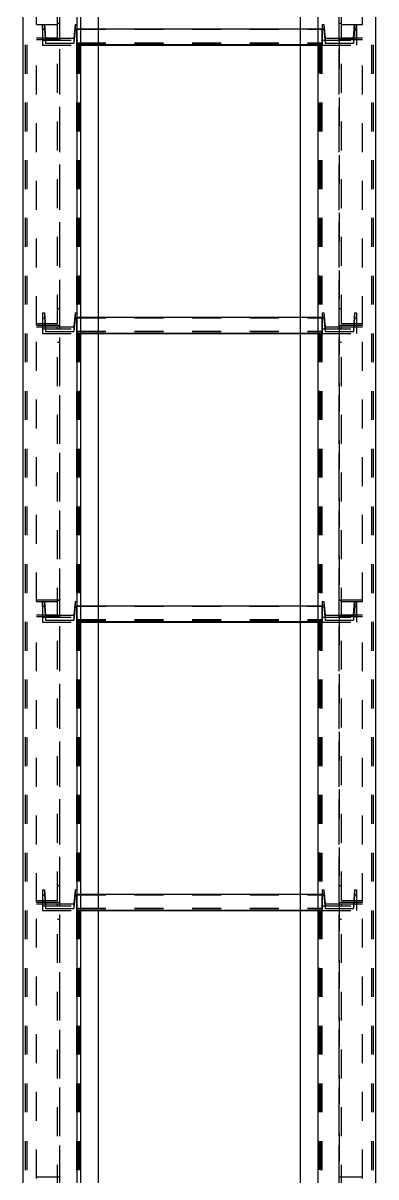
# Model space of a CAD drawing. Header units: millimetres. Extents: x 149919 to 150445, y 136651 to 136866.
# Drawn here: x 150403.129 to 150404.353, y 136760.151 to 136764.151 of the extents above; entities that cross this region are included whole.
import ezdxf

# ---------------------------------------------------------------- set-up
doc = ezdxf.new("R2010")
doc.units = ezdxf.units.MM
doc.header["$LTSCALE"] = 0.25
for name, pattern in [('XKITLINE00', [0]), ('XKITLINE02', [4, 2, -2]), ('XKITLINE03', [6, 3, -1, 1, -1])]:
    doc.linetypes.add(name, pattern=pattern)

# ---------------------------------------------------------------- blocks, each defined once
blk = doc.blocks.new('çatıı')
at = {"color": 1, "linetype": 'XKITLINE03'}
for p, q in [((26144.38, 10818.82), (26144.38, 12467.2)), ((26241.36, 10818.82), (26241.36, 12467.2)), ((26150.38, 12460.27), (26150.38, 10820.27)), ((26235.38, 10820.27), (26235.38, 12460.27)), ((26144.38, 11273.12), (26144.38, 11372.09)), ((26150.38, 11370.18), (26150.38, 11371.85)), ((26235.36, 11371.85), (26235.36, 11370.18)), ((26241.36, 11372.09), (26241.36, 11273.12)), ((26150.38, 11370.36), (26235.36, 11370.36)), ((26144.38, 11177.92), (26144.38, 11273.12)), ((26150.38, 11270.19), (26150.38, 11271.86)), ((26235.36, 11271.86), (26235.36, 11270.19)), ((26241.36, 11273.12), (26241.36, 11177.92)), ((26150.38, 11270.37), (26235.36, 11270.37)), ((26144.38, 11073.14), (26144.38, 11172.11)), ((26150.38, 11170.2), (26150.38, 11171.87)), ((26235.36, 11171.87), (26235.36, 11170.2)), ((26241.36, 11172.11), (26241.36, 11073.14)), ((26150.38, 11170.38), (26235.36, 11170.38)), ((26144.38, 10977.95), (26144.38, 11073.14)), ((26150.38, 11070.21), (26150.38, 11071.88)), ((26235.36, 11071.88), (26235.36, 11070.21)), ((26241.36, 11073.14), (26241.36, 10977.95)), ((26150.38, 11070.39), (26235.36, 11070.39))]:
    blk.add_line(p, q, dxfattribs=at)
at = {"color": 116, "linetype": 'XKITLINE02', "true_color": 0x136734}
for p, q in [((26132.53, 10820.27), (26132.53, 12463.6)), ((26133.06, 10820.27), (26133.07, 12463.8)), ((26150.3, 10820.27), (26150.3, 12463.8)), ((26150.83, 10820.27), (26150.83, 12463.6)), ((26234.06, 10837.88), (26234.06, 12463.6)), ((26234.91, 10820.27), (26234.91, 12463.6)), ((26235.44, 10820.27), (26235.45, 12463.8)), ((26252.68, 10820.27), (26252.68, 12463.8)), ((26253.21, 10820.27), (26253.21, 12463.6)), ((26150.38, 10820.27), (26150.38, 12460.57)), ((26151.23, 10820.3), (26151.23, 12460.55)), ((26157.88, 10824.41), (26157.88, 12460.56)), ((26227.88, 10820.56), (26227.88, 12460.56)), ((26234.53, 10820.3), (26234.53, 12460.55)), ((26235.38, 10820.27), (26235.38, 12460.57)), ((26131.68, 10840.75), (26131.68, 12421.84)), ((26150.38, 12350.28), (26150.38, 10820.27)), ((26151.23, 12350.28), (26151.23, 10820.3)), ((26254.06, 10887.1), (26254.06, 12350.28)), ((26136.38, 11377.31), (26136.38, 11473.1)), ((26143.58, 11372), (26143.58, 11472.51)), ((26144.38, 11372), (26144.38, 11473.1)), ((26241.36, 11372), (26241.36, 11473.1)), ((26242.16, 11372), (26242.16, 11472.51)), ((26249.36, 11377.31), (26249.36, 11473.1)), ((26136.38, 11377.31), (26143.58, 11377.31)), ((26138.38, 11375.68), (26138.38, 11377.35)), ((26138.38, 11377.35), (26139.06, 11377.35)), ((26138.38, 11377.31), (26138.38, 11371.85)), ((26138.38, 11375.68), (26139.06, 11375.68)), ((26138.38, 11375.68), (26138.38, 11370.18)), ((26139.06, 11377.35), (26139.06, 11375.68)), ((26139.06, 11377.35), (26139.44, 11372.55)), ((26139.06, 11375.68), (26139.44, 11370.88)), ((26143.58, 11273.69), (26143.58, 11377.81)), ((26143.58, 11377.81), (26144.38, 11377.81)), ((26144.38, 11273.12), (26144.38, 11377.81)), ((26149.7, 11377.35), (26149.32, 11372.55)), ((26149.7, 11375.68), (26149.32, 11370.88)), ((26149.7, 11377.35), (26149.7, 11375.68)), ((26149.7, 11377.35), (26150.38, 11377.35)), ((26149.7, 11375.68), (26150.38, 11375.68)), ((26150.38, 11377.35), (26150.38, 11375.68)), ((26150.38, 11377.35), (26150.38, 11371.85)), ((26150.38, 11370.18), (26150.38, 11375.86)), ((26150.38, 11375.86), (26157.88, 11375.86)), ((26150.38, 11375.85), (26235.36, 11375.85)), ((26150.38, 11375.69), (26235.36, 11375.69)), ((26150.38, 11375.68), (26235.36, 11375.68)), ((26150.38, 11375.68), (26150.38, 11370.18)), ((26227.88, 11375.86), (26235.36, 11375.86)), ((26235.36, 11377.35), (26235.36, 11371.85)), ((26235.36, 11377.35), (26236.04, 11377.35)), ((26235.36, 11377.35), (26235.36, 11375.68)), ((26235.36, 11370.18), (26235.36, 11375.86)), ((26235.36, 11375.68), (26235.36, 11370.18)), ((26235.36, 11375.68), (26236.04, 11375.68)), ((26236.04, 11377.35), (26236.42, 11372.55)), ((26236.04, 11377.35), (26236.04, 11375.68)), ((26236.04, 11375.68), (26236.42, 11370.88)), ((26241.36, 11273.12), (26241.36, 11377.81)), ((26241.36, 11377.81), (26242.16, 11377.81)), ((26242.16, 11273.69), (26242.16, 11377.81)), ((26242.16, 11377.31), (26249.36, 11377.31)), ((26246.3, 11372.55), (26246.68, 11377.35)), ((26246.68, 11375.68), (26246.3, 11370.88)), ((26246.68, 11377.35), (26247.36, 11377.35)), ((26246.68, 11377.35), (26246.68, 11375.68)), ((26246.68, 11375.68), (26247.36, 11375.68)), ((26247.36, 11371.85), (26247.36, 11377.35)), ((26247.36, 11377.35), (26247.36, 11375.68)), ((26247.36, 11375.68), (26247.36, 11370.18)), ((26136.38, 11273.12), (26136.38, 11372.66)), ((26136.38, 11372.66), (26143.58, 11372.66)), ((26136.38, 11372.09), (26144.38, 11372.09)), ((26138.38, 11371.85), (26138.38, 11370.18)), ((26138.38, 11371.85), (26150.38, 11371.85)), ((26139.44, 11372.55), (26139.44, 11370.88)), ((26139.44, 11372.55), (26149.32, 11372.55)), ((26139.44, 11370.88), (26149.32, 11370.88)), ((26143.58, 11372), (26144.38, 11372)), ((26149.32, 11372.55), (26149.32, 11370.88)), ((26150.38, 11371.85), (26150.38, 11370.18)), ((26150.38, 11371.04), (26235.36, 11371.04)), ((26150.38, 11370.9), (26235.36, 11370.9)), ((26235.36, 11371.85), (26247.36, 11371.85)), ((26235.36, 11371.85), (26235.36, 11370.18)), ((26236.42, 11372.55), (26246.3, 11372.55)), ((26236.42, 11372.55), (26236.42, 11370.88)), ((26236.42, 11370.88), (26246.3, 11370.88)), ((26241.36, 11372.09), (26249.36, 11372.09)), ((26241.36, 11372), (26242.16, 11372)), ((26242.16, 11372.66), (26249.36, 11372.66)), ((26246.3, 11372.55), (26246.3, 11370.88)), ((26247.36, 11371.85), (26247.36, 11370.18)), ((26249.36, 11273.12), (26249.36, 11372.66)), ((26138.38, 11370.18), (26150.38, 11370.18)), ((26150.38, 11370.36), (26157.88, 11370.36)), ((26150.38, 11370.18), (26157.88, 11370.18)), ((26227.88, 11370.36), (26235.36, 11370.36)), ((26227.88, 11370.18), (26235.36, 11370.18)), ((26235.36, 11370.18), (26247.36, 11370.18)), ((26143.58, 11278.84), (26144.38, 11278.84)), ((26241.36, 11278.84), (26242.16, 11278.84)), ((26138.38, 11277.36), (26138.38, 11275.69)), ((26138.38, 11277.36), (26139.06, 11277.36)), ((26138.38, 11277.36), (26138.38, 11271.86)), ((26138.38, 11275.69), (26139.06, 11275.69)), ((26138.38, 11275.69), (26138.38, 11270.19)), ((26139.06, 11277.36), (26139.06, 11275.69)), ((26139.06, 11277.36), (26139.44, 11272.56)), ((26139.06, 11275.69), (26139.44, 11270.89)), ((26149.7, 11277.36), (26149.32, 11272.56)), ((26149.7, 11275.69), (26149.32, 11270.89)), ((26149.7, 11277.36), (26149.7, 11275.69)), ((26149.7, 11277.36), (26150.38, 11277.36)), ((26149.7, 11275.69), (26150.38, 11275.69)), ((26150.38, 11277.36), (26150.38, 11275.69)), ((26150.38, 11277.36), (26150.38, 11271.86)), ((26150.38, 11270.19), (26150.38, 11275.87)), ((26150.38, 11275.87), (26157.88, 11275.87)), ((26150.38, 11275.86), (26235.36, 11275.86)), ((26150.38, 11275.7), (26235.36, 11275.7)), ((26150.38, 11275.69), (26150.38, 11270.19)), ((26150.38, 11275.69), (26235.36, 11275.69)), ((26227.88, 11275.87), (26235.36, 11275.87)), ((26235.36, 11277.36), (26235.36, 11271.86)), ((26235.36, 11277.36), (26236.04, 11277.36)), ((26235.36, 11277.36), (26235.36, 11275.69)), ((26235.36, 11270.19), (26235.36, 11275.87)), ((26235.36, 11275.69), (26235.36, 11270.19)), ((26235.36, 11275.69), (26236.04, 11275.69)), ((26236.04, 11277.36), (26236.42, 11272.56)), ((26236.04, 11277.36), (26236.04, 11275.69)), ((26236.04, 11275.69), (26236.42, 11270.89)), ((26246.68, 11277.36), (26246.3, 11272.56)), ((26246.68, 11275.69), (26246.3, 11270.89)), ((26246.68, 11277.36), (26247.36, 11277.36)), ((26246.68, 11277.36), (26246.68, 11275.69)), ((26246.68, 11275.69), (26247.36, 11275.69)), ((26247.36, 11277.36), (26247.36, 11271.86)), ((26247.36, 11277.36), (26247.36, 11275.69)), ((26247.36, 11275.69), (26247.36, 11270.19)), ((26136.38, 11273.69), (26143.58, 11273.69)), ((26136.38, 11177.33), (26136.38, 11273.12)), ((26136.38, 11273.12), (26144.38, 11273.12)), ((26136.38, 11273.12), (26144.38, 11273.12)), ((26136.38, 11272.53), (26143.58, 11272.53)), ((26138.38, 11271.86), (26138.38, 11270.19)), ((26138.38, 11271.86), (26150.38, 11271.86)), ((26139.44, 11272.56), (26139.44, 11270.89)), ((26139.44, 11272.56), (26149.32, 11272.56)), ((26139.44, 11270.89), (26149.32, 11270.89)), ((26143.58, 11172.02), (26143.58, 11272.53)), ((26144.38, 11172.02), (26144.38, 11273.12)), ((26149.32, 11272.56), (26149.32, 11270.89)), ((26150.38, 11271.86), (26150.38, 11270.19)), ((26150.38, 11271.05), (26235.36, 11271.05)), ((26150.38, 11270.91), (26235.36, 11270.91)), ((26235.36, 11271.86), (26247.36, 11271.86)), ((26235.36, 11271.86), (26235.36, 11270.19)), ((26236.42, 11272.56), (26246.3, 11272.56)), ((26236.42, 11272.56), (26236.42, 11270.89)), ((26236.42, 11270.89), (26246.3, 11270.89)), ((26241.36, 11172.02), (26241.36, 11273.12)), ((26241.36, 11273.12), (26249.36, 11273.12)), ((26241.36, 11273.12), (26249.36, 11273.12)), ((26242.16, 11273.69), (26249.36, 11273.69)), ((26242.16, 11172.02), (26242.16, 11272.53)), ((26242.16, 11272.53), (26249.36, 11272.53)), ((26246.3, 11272.56), (26246.3, 11270.89)), ((26247.36, 11271.86), (26247.36, 11270.19)), ((26249.36, 11177.33), (26249.36, 11273.12)), ((26138.38, 11270.19), (26150.38, 11270.19)), ((26143.58, 11267.21), (26144.38, 11267.21)), ((26150.38, 11270.37), (26157.88, 11270.37)), ((26150.38, 11270.19), (26157.88, 11270.19)), ((26227.88, 11270.37), (26235.36, 11270.37)), ((26227.88, 11270.19), (26235.36, 11270.19)), ((26235.36, 11270.19), (26247.36, 11270.19)), ((26241.36, 11267.21), (26242.16, 11267.21)), ((26136.38, 11177.92), (26144.38, 11177.92)), ((26136.38, 11177.33), (26143.58, 11177.33)), ((26138.38, 11175.7), (26138.38, 11177.37)), ((26138.38, 11177.37), (26139.06, 11177.37)), ((26138.38, 11177.33), (26138.38, 11171.87)), ((26138.38, 11175.7), (26139.06, 11175.7)), ((26138.38, 11175.7), (26138.38, 11170.2)), ((26139.06, 11177.37), (26139.06, 11175.7)), ((26139.06, 11177.37), (26139.44, 11172.57)), ((26139.06, 11175.7), (26139.44, 11170.9)), ((26143.58, 11073.71), (26143.58, 11177.83)), ((26143.58, 11177.83), (26144.38, 11177.83)), ((26144.38, 11073.14), (26144.38, 11177.83)), ((26149.7, 11177.37), (26149.32, 11172.57)), ((26149.7, 11175.7), (26149.32, 11170.9)), ((26149.7, 11177.37), (26149.7, 11175.7)), ((26149.7, 11177.37), (26150.38, 11177.37)), ((26149.7, 11175.7), (26150.38, 11175.7)), ((26150.38, 11177.37), (26150.38, 11175.7)), ((26150.38, 11177.37), (26150.38, 11171.87)), ((26150.38, 11170.2), (26150.38, 11175.88)), ((26150.38, 11175.88), (26157.88, 11175.88)), ((26150.38, 11175.87), (26235.36, 11175.87)), ((26150.38, 11175.71), (26235.36, 11175.71)), ((26150.38, 11175.7), (26235.36, 11175.7)), ((26150.38, 11175.7), (26150.38, 11170.2)), ((26227.88, 11175.88), (26235.36, 11175.88)), ((26235.36, 11177.37), (26235.36, 11171.87)), ((26235.36, 11177.37), (26236.04, 11177.37)), ((26235.36, 11177.37), (26235.36, 11175.7)), ((26235.36, 11170.2), (26235.36, 11175.88)), ((26235.36, 11175.7), (26235.36, 11170.2)), ((26235.36, 11175.7), (26236.04, 11175.7)), ((26236.04, 11177.37), (26236.42, 11172.57)), ((26236.04, 11177.37), (26236.04, 11175.7)), ((26236.04, 11175.7), (26236.42, 11170.9)), ((26241.36, 11177.92), (26249.36, 11177.92)), ((26241.36, 11073.14), (26241.36, 11177.83)), ((26241.36, 11177.83), (26242.16, 11177.83)), ((26242.16, 11073.71), (26242.16, 11177.83)), ((26242.16, 11177.33), (26249.36, 11177.33)), ((26246.3, 11172.57), (26246.68, 11177.37)), ((26246.68, 11175.7), (26246.3, 11170.9)), ((26246.68, 11177.37), (26247.36, 11177.37)), ((26246.68, 11177.37), (26246.68, 11175.7)), ((26246.68, 11175.7), (26247.36, 11175.7)), ((26247.36, 11171.87), (26247.36, 11177.37)), ((26247.36, 11177.37), (26247.36, 11175.7)), ((26247.36, 11175.7), (26247.36, 11170.2)), ((26136.38, 11073.14), (26136.38, 11172.68)), ((26136.38, 11172.68), (26143.58, 11172.68)), ((26136.38, 11172.11), (26144.38, 11172.11)), ((26138.38, 11171.87), (26138.38, 11170.2)), ((26138.38, 11171.87), (26150.38, 11171.87)), ((26139.44, 11172.57), (26139.44, 11170.9)), ((26139.44, 11172.57), (26149.32, 11172.57)), ((26139.44, 11170.9), (26149.32, 11170.9)), ((26143.58, 11172.02), (26144.38, 11172.02)), ((26149.32, 11172.57), (26149.32, 11170.9)), ((26150.38, 11171.87), (26150.38, 11170.2)), ((26150.38, 11171.06), (26235.36, 11171.06)), ((26150.38, 11170.92), (26235.36, 11170.92)), ((26235.36, 11171.87), (26247.36, 11171.87)), ((26235.36, 11171.87), (26235.36, 11170.2)), ((26236.42, 11172.57), (26246.3, 11172.57)), ((26236.42, 11172.57), (26236.42, 11170.9)), ((26236.42, 11170.9), (26246.3, 11170.9)), ((26241.36, 11172.11), (26249.36, 11172.11)), ((26241.36, 11172.02), (26242.16, 11172.02)), ((26242.16, 11172.68), (26249.36, 11172.68)), ((26246.3, 11172.57), (26246.3, 11170.9)), ((26247.36, 11171.87), (26247.36, 11170.2)), ((26249.36, 11073.14), (26249.36, 11172.68)), ((26138.38, 11170.2), (26150.38, 11170.2)), ((26150.38, 11170.38), (26157.88, 11170.38)), ((26150.38, 11170.2), (26157.88, 11170.2)), ((26227.88, 11170.38), (26235.36, 11170.38)), ((26227.88, 11170.2), (26235.36, 11170.2)), ((26235.36, 11170.2), (26247.36, 11170.2)), ((26143.58, 11078.86), (26144.38, 11078.86)), ((26241.36, 11078.86), (26242.16, 11078.86)), ((26138.38, 11077.38), (26138.38, 11075.71)), ((26138.38, 11077.38), (26139.06, 11077.38)), ((26138.38, 11077.38), (26138.38, 11071.88)), ((26138.38, 11075.71), (26139.06, 11075.71)), ((26138.38, 11075.71), (26138.38, 11070.21)), ((26139.06, 11077.38), (26139.06, 11075.71)), ((26139.06, 11077.38), (26139.44, 11072.58)), ((26139.06, 11075.71), (26139.44, 11070.91)), ((26149.7, 11077.38), (26149.32, 11072.58)), ((26149.7, 11075.71), (26149.32, 11070.91)), ((26149.7, 11077.38), (26149.7, 11075.71)), ((26149.7, 11077.38), (26150.38, 11077.38)), ((26149.7, 11075.71), (26150.38, 11075.71)), ((26150.38, 11077.38), (26150.38, 11075.71)), ((26150.38, 11077.38), (26150.38, 11071.88)), ((26150.38, 11070.21), (26150.38, 11075.89)), ((26150.38, 11075.89), (26157.88, 11075.89)), ((26150.38, 11075.88), (26235.36, 11075.88)), ((26150.38, 11075.72), (26235.36, 11075.72)), ((26150.38, 11075.71), (26150.38, 11070.21)), ((26150.38, 11075.71), (26235.36, 11075.71)), ((26227.88, 11075.89), (26235.36, 11075.89)), ((26235.36, 11077.38), (26235.36, 11071.88)), ((26235.36, 11077.38), (26236.04, 11077.38)), ((26235.36, 11077.38), (26235.36, 11075.71)), ((26235.36, 11070.21), (26235.36, 11075.89)), ((26235.36, 11075.71), (26235.36, 11070.21)), ((26235.36, 11075.71), (26236.04, 11075.71)), ((26236.04, 11077.38), (26236.42, 11072.58)), ((26236.04, 11077.38), (26236.04, 11075.71)), ((26236.04, 11075.71), (26236.42, 11070.91)), ((26246.68, 11077.38), (26246.3, 11072.58)), ((26246.68, 11075.71), (26246.3, 11070.91)), ((26246.68, 11077.38), (26247.36, 11077.38)), ((26246.68, 11077.38), (26246.68, 11075.71)), ((26246.68, 11075.71), (26247.36, 11075.71)), ((26247.36, 11077.38), (26247.36, 11071.88)), ((26247.36, 11077.38), (26247.36, 11075.71)), ((26247.36, 11075.71), (26247.36, 11070.21)), ((26136.38, 11073.71), (26143.58, 11073.71)), ((26136.38, 10977.35), (26136.38, 11073.14)), ((26136.38, 11073.14), (26144.38, 11073.14)), ((26136.38, 11073.14), (26144.38, 11073.14)), ((26136.38, 11072.55), (26143.58, 11072.55)), ((26138.38, 11071.88), (26138.38, 11070.21)), ((26138.38, 11071.88), (26150.38, 11071.88)), ((26139.44, 11072.58), (26139.44, 11070.91)), ((26139.44, 11072.58), (26149.32, 11072.58)), ((26139.44, 11070.91), (26149.32, 11070.91)), ((26143.58, 10972.04), (26143.58, 11072.55)), ((26144.38, 10972.04), (26144.38, 11073.14)), ((26149.32, 11072.58), (26149.32, 11070.91)), ((26150.38, 11071.88), (26150.38, 11070.21)), ((26150.38, 11071.08), (26235.36, 11071.08)), ((26150.38, 11070.93), (26235.36, 11070.93)), ((26235.36, 11071.88), (26247.36, 11071.88)), ((26235.36, 11071.88), (26235.36, 11070.21)), ((26236.42, 11072.58), (26246.3, 11072.58)), ((26236.42, 11072.58), (26236.42, 11070.91)), ((26236.42, 11070.91), (26246.3, 11070.91)), ((26241.36, 10972.04), (26241.36, 11073.14)), ((26241.36, 11073.14), (26249.36, 11073.14)), ((26241.36, 11073.14), (26249.36, 11073.14)), ((26242.16, 11073.71), (26249.36, 11073.71)), ((26242.16, 10972.04), (26242.16, 11072.55)), ((26242.16, 11072.55), (26249.36, 11072.55)), ((26246.3, 11072.58), (26246.3, 11070.91)), ((26247.36, 11071.88), (26247.36, 11070.21)), ((26249.36, 10977.35), (26249.36, 11073.14)), ((26138.38, 11070.21), (26150.38, 11070.21)), ((26143.58, 11067.24), (26144.38, 11067.24)), ((26150.38, 11070.39), (26157.88, 11070.39)), ((26150.38, 11070.21), (26157.88, 11070.21)), ((26227.88, 11070.39), (26235.36, 11070.39)), ((26227.88, 11070.21), (26235.36, 11070.21)), ((26235.36, 11070.21), (26247.36, 11070.21)), ((26241.36, 11067.24), (26242.16, 11067.24)), ((26136.38, 10977.95), (26144.38, 10977.95)), ((26241.36, 10977.95), (26249.36, 10977.95))]:
    blk.add_line(p, q, dxfattribs=at)
at = {"color": 7, "linetype": 'XKITLINE00'}
for p, q in [((26131.68, 10930.57), (26131.68, 12349.97)), ((26151.68, 10930.57), (26151.68, 12349.97)), ((26157.88, 10930.57), (26157.88, 12349.97)), ((26227.88, 10930.57), (26227.88, 12349.97)), ((26234.06, 10930.57), (26234.06, 12349.97)), ((26254.06, 10930.57), (26254.06, 12349.97)), ((26157.88, 11375.86), (26227.88, 11375.86)), ((26157.88, 11370.36), (26227.88, 11370.36)), ((26157.88, 11370.18), (26227.88, 11370.18)), ((26157.88, 11275.87), (26227.88, 11275.87)), ((26157.88, 11270.37), (26227.88, 11270.37)), ((26157.88, 11270.19), (26227.88, 11270.19)), ((26157.88, 11175.88), (26227.88, 11175.88)), ((26157.88, 11170.38), (26227.88, 11170.38)), ((26157.88, 11170.2), (26227.88, 11170.2)), ((26157.88, 11075.89), (26227.88, 11075.89)), ((26157.88, 11070.39), (26227.88, 11070.39)), ((26157.88, 11070.21), (26227.88, 11070.21))]:
    blk.add_line(p, q, dxfattribs=at)
at = {"color": 1, "linetype": 'XKITLINE00'}
for centre in [(26144.38, 11372.09), (26150.38, 11371.85), (26235.36, 11371.85), (26241.36, 11372.09), (26150.38, 11370.36), (26150.38, 11370.18), (26235.36, 11370.36), (26235.36, 11370.18), (26144.38, 11273.12), (26144.38, 11273.12), (26150.38, 11271.86), (26235.36, 11271.86), (26241.36, 11273.12), (26241.36, 11273.12), (26150.38, 11270.37), (26150.38, 11270.19), (26235.36, 11270.37), (26235.36, 11270.19), (26144.38, 11177.92), (26241.36, 11177.92), (26144.38, 11172.11), (26150.38, 11171.87), (26235.36, 11171.87), (26241.36, 11172.11), (26150.38, 11170.38), (26150.38, 11170.2), (26235.36, 11170.38), (26235.36, 11170.2), (26144.38, 11073.14), (26144.38, 11073.14), (26150.38, 11071.88), (26235.36, 11071.88), (26241.36, 11073.14), (26241.36, 11073.14), (26150.38, 11070.39), (26150.38, 11070.21), (26235.36, 11070.39), (26235.36, 11070.21), (26144.38, 10977.95), (26241.36, 10977.95)]:
    blk.add_circle(centre, 0.05, dxfattribs=at)

msp = doc.modelspace()

# ---------------------------------------------------------------- block references
at = {"xscale": 0.009999943142843078, "yscale": 0.009999943142843078, "zscale": 0.009999943142843078}
msp.add_blockref('çatıı', (150141.8141, 136650.3731), dxfattribs=at)

doc.saveas('drawing.dxf')
